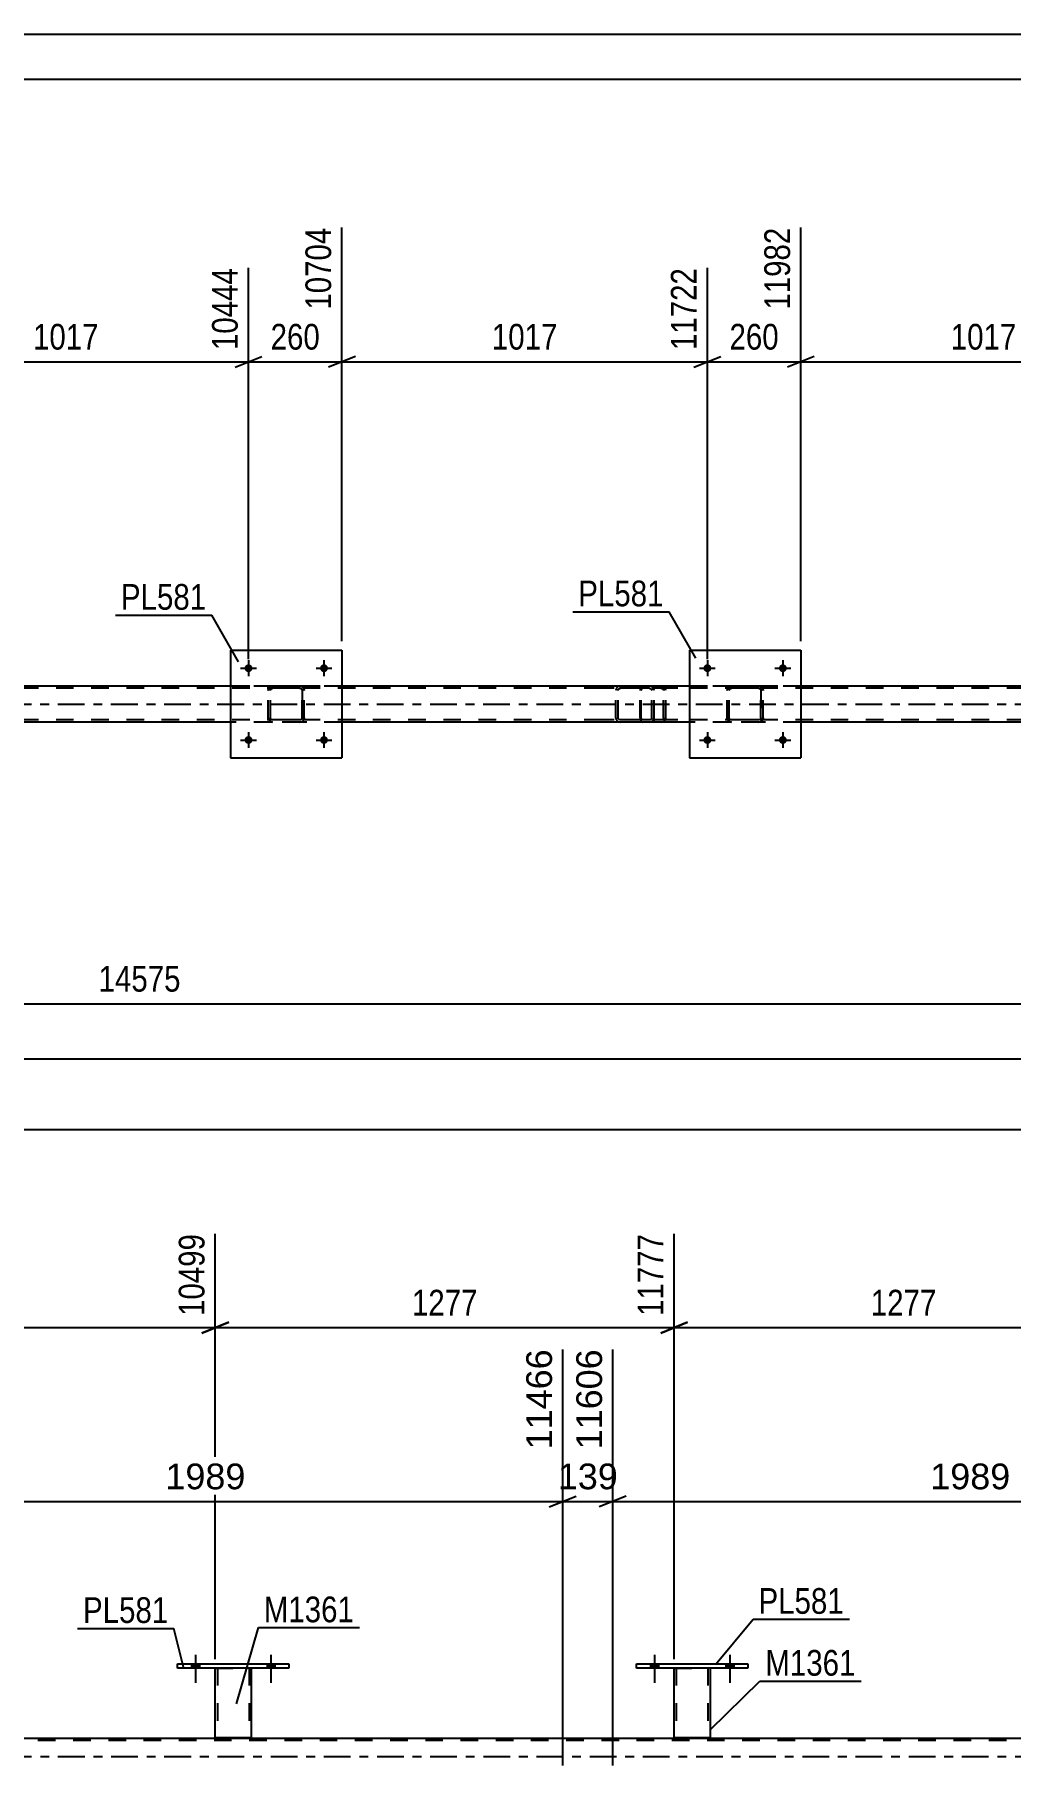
# Model space of a CAD drawing. Header units: millimetres. Extents: x -111 to 730, y -402 to 192.
# Drawn here: x 381.3 to 489.9, y -1 to 191.7 of the extents above; entities that cross this region are included whole.
import ezdxf

# ---------------------------------------------------------------- set-up
doc = ezdxf.new("R2010")
doc.units = ezdxf.units.MM
doc.linetypes.add('DXK_LINE_DOT2', pattern=[3.9198, 1.9599, -1.9599])
doc.linetypes.add('DXK_LINE_DOT3', pattern=[5.9187, 2.979, -0.9799, 0.9799, -0.9799])
doc.styles.add('Arial', font='ARIAL.TTF', dxfattribs={"height": 0.2})
doc.styles.add('Arial Narrow', font='ARIALN.TTF', dxfattribs={"height": 0.2})

# ---------------------------------------------------------------- blocks, each defined once
blk = doc.blocks.new('Unknown-200059755-1133')
at = {"color": 5, "linetype": 'Continuous'}
for p, q in [((730.15, 191.75), (-110.85, 191.75)), ((725.15, 186.75), (-105.85, 186.75))]:
    blk.add_line(p, q, dxfattribs=at)
blk = doc.blocks.new('Part-200059755-6737 - 6667')
at = {"color": 2, "linetype": 'Continuous'}
for p, q in [((403.07, 123.19), (403.07, 111.19)), ((403.07, 123.19), (415.47, 123.19)), ((415.47, 123.19), (415.47, 111.19)), ((403.07, 111.19), (415.47, 111.19))]:
    blk.add_line(p, q, dxfattribs=at)
blk = doc.blocks.new('Part-200059755-6738 - 6667')
at = {"color": 7, "linetype": 'DXK_LINE_DOT2'}
for p, q in [((407.27, 118.71), (407.31, 118.89)), ((407.31, 118.89), (407.27, 118.71)), ((407.27, 115.67), (407.27, 118.71)), ((407.27, 115.67), (407.27, 118.71)), ((407.51, 118.71), (407.53, 118.8)), ((407.51, 115.67), (407.51, 118.71)), ((407.51, 115.67), (407.51, 118.71)), ((407.53, 118.8), (407.58, 118.88)), ((407.57, 119.15), (407.75, 119.19)), ((407.75, 119.19), (407.57, 119.15)), ((407.58, 118.88), (407.66, 118.93)), ((407.66, 118.93), (407.75, 118.95)), ((410.79, 119.19), (407.75, 119.19)), ((410.79, 118.95), (407.75, 118.95)), ((410.79, 119.19), (410.98, 119.15)), ((410.98, 119.15), (410.79, 119.19)), ((410.79, 118.95), (410.88, 118.93)), ((410.88, 118.93), (410.96, 118.88)), ((410.96, 118.88), (411.01, 118.8)), ((411.01, 118.8), (411.03, 118.71)), ((411.03, 115.67), (411.03, 118.71)), ((411.03, 118.71), (411.03, 115.67)), ((411.24, 118.89), (411.27, 118.71)), ((411.27, 118.71), (411.24, 118.89)), ((411.27, 115.67), (411.27, 118.71)), ((411.27, 115.67), (411.27, 118.71)), ((407.31, 115.48), (407.27, 115.67)), ((407.27, 115.67), (407.31, 115.48)), ((407.53, 115.57), (407.51, 115.67)), ((411.03, 115.67), (411.01, 115.57)), ((411.27, 115.67), (411.24, 115.48)), ((411.24, 115.48), (411.27, 115.67)), ((407.58, 115.5), (407.53, 115.57)), ((407.75, 115.19), (407.57, 115.22)), ((407.57, 115.22), (407.75, 115.19)), ((407.66, 115.44), (407.58, 115.5)), ((407.75, 115.43), (407.66, 115.44)), ((410.79, 115.43), (407.75, 115.43)), ((410.79, 115.19), (407.75, 115.19)), ((410.88, 115.44), (410.79, 115.43)), ((410.98, 115.22), (410.79, 115.19)), ((410.79, 115.19), (410.98, 115.22)), ((410.96, 115.5), (410.88, 115.44)), ((411.01, 115.57), (410.96, 115.5))]:
    blk.add_line(p, q, dxfattribs=at)
at = {"color": 7, "linetype": 'DXK_LINE_DOT3'}
blk.add_line((409.27, 117.19), (409.27, 117.19), dxfattribs=at)
at = {"color": 7, "linetype": 'DXK_LINE_DOT2'}
for centre, start, end in [((407.75, 118.71), 112.5, 157.5), ((407.75, 118.71), 112.5, 157.5), ((410.79, 118.71), 22.5, 67.5), ((410.79, 118.71), 22.5, 67.5), ((407.75, 115.67), 202.5, 247.5), ((407.75, 115.67), 202.5, 247.5), ((410.79, 115.67), 292.5, 337.5), ((410.79, 115.67), 292.5, 337.5)]:
    blk.add_arc(centre, 0.48, start, end, dxfattribs=at)
blk = doc.blocks.new('Bolt-200059755-6679 - 6667')
at = {"linetype": 'Continuous'}
for points in [[(456.59, 121.19, -1), (455.71, 121.19, -1)], [(464.99, 121.19, -1), (464.11, 121.19, -1)]]:
    blk.add_hatch(color=1, dxfattribs=at).paths.add_polyline_path(points)
at = {"color": 1, "linetype": 'Continuous'}
for p, q in [((456.15, 122.07), (456.15, 120.31)), ((464.55, 122.07), (464.55, 120.31)), ((455.27, 121.19), (457.03, 121.19)), ((463.67, 121.19), (465.43, 121.19))]:
    blk.add_line(p, q, dxfattribs=at)
blk = doc.blocks.new('Bolt-200059755-6680 - 6667')
at = {"linetype": 'Continuous'}
for points in [[(456.59, 113.19, -1), (455.71, 113.19, -1)], [(464.99, 113.19, -1), (464.11, 113.19, -1)]]:
    blk.add_hatch(color=1, dxfattribs=at).paths.add_polyline_path(points)
at = {"color": 1, "linetype": 'Continuous'}
for p, q in [((456.15, 114.07), (456.15, 112.31)), ((464.55, 114.07), (464.55, 112.31)), ((455.27, 113.19), (457.03, 113.19)), ((463.67, 113.19), (465.43, 113.19))]:
    blk.add_line(p, q, dxfattribs=at)
blk = doc.blocks.new('Bolt-200059755-6681 - 6667')
at = {"linetype": 'Continuous'}
for points in [[(405.51, 121.19, -1), (404.63, 121.19, -1)], [(413.91, 121.19, -1), (413.03, 121.19, -1)]]:
    blk.add_hatch(color=1, dxfattribs=at).paths.add_polyline_path(points)
at = {"color": 1, "linetype": 'Continuous'}
for p, q in [((405.07, 122.07), (405.07, 120.31)), ((413.47, 122.07), (413.47, 120.31)), ((404.19, 121.19), (405.95, 121.19)), ((412.59, 121.19), (414.35, 121.19))]:
    blk.add_line(p, q, dxfattribs=at)
blk = doc.blocks.new('Bolt-200059755-6682 - 6667')
at = {"linetype": 'Continuous'}
for points in [[(405.51, 113.19, -1), (404.63, 113.19, -1)], [(413.91, 113.19, -1), (413.03, 113.19, -1)]]:
    blk.add_hatch(color=1, dxfattribs=at).paths.add_polyline_path(points)
at = {"color": 1, "linetype": 'Continuous'}
for p, q in [((405.07, 114.07), (405.07, 112.31)), ((413.47, 114.07), (413.47, 112.31)), ((404.19, 113.19), (405.95, 113.19)), ((412.59, 113.19), (414.35, 113.19))]:
    blk.add_line(p, q, dxfattribs=at)
blk = doc.blocks.new('Part-200059755-6731 - 6667')
at = {"color": 2, "linetype": 'Continuous'}
for p, q in [((454.15, 123.19), (454.15, 111.19)), ((454.15, 123.19), (466.55, 123.19)), ((466.55, 123.19), (466.55, 111.19)), ((454.15, 111.19), (466.55, 111.19))]:
    blk.add_line(p, q, dxfattribs=at)
blk = doc.blocks.new('Part-200059755-6732 - 6667')
at = {"color": 7, "linetype": 'DXK_LINE_DOT2'}
for p, q in [((458.35, 118.71), (458.39, 118.89)), ((458.39, 118.89), (458.35, 118.71)), ((458.35, 115.67), (458.35, 118.71)), ((458.35, 115.67), (458.35, 118.71)), ((458.59, 118.71), (458.61, 118.8)), ((458.59, 115.67), (458.59, 118.71)), ((458.59, 115.67), (458.59, 118.71)), ((458.61, 118.8), (458.66, 118.88)), ((458.65, 119.15), (458.83, 119.19)), ((458.83, 119.19), (458.65, 119.15)), ((458.66, 118.88), (458.74, 118.93)), ((458.74, 118.93), (458.83, 118.95)), ((461.87, 119.19), (458.83, 119.19)), ((461.87, 118.95), (458.83, 118.95)), ((461.87, 119.19), (462.06, 119.15)), ((462.06, 119.15), (461.87, 119.19)), ((461.87, 118.95), (461.96, 118.93)), ((461.96, 118.93), (462.04, 118.88)), ((462.04, 118.88), (462.09, 118.8)), ((462.09, 118.8), (462.11, 118.71)), ((462.11, 115.67), (462.11, 118.71)), ((462.11, 118.71), (462.11, 115.67)), ((462.32, 118.89), (462.35, 118.71)), ((462.35, 118.71), (462.32, 118.89)), ((462.35, 115.67), (462.35, 118.71)), ((462.35, 115.67), (462.35, 118.71)), ((458.39, 115.48), (458.35, 115.67)), ((458.35, 115.67), (458.39, 115.48)), ((458.61, 115.57), (458.59, 115.67)), ((462.11, 115.67), (462.09, 115.57)), ((462.35, 115.67), (462.32, 115.48)), ((462.32, 115.48), (462.35, 115.67)), ((458.66, 115.5), (458.61, 115.57)), ((458.83, 115.19), (458.65, 115.22)), ((458.65, 115.22), (458.83, 115.19)), ((458.74, 115.44), (458.66, 115.5)), ((458.83, 115.43), (458.74, 115.44)), ((461.87, 115.43), (458.83, 115.43)), ((461.87, 115.19), (458.83, 115.19)), ((461.96, 115.44), (461.87, 115.43)), ((462.06, 115.22), (461.87, 115.19)), ((461.87, 115.19), (462.06, 115.22)), ((462.04, 115.5), (461.96, 115.44)), ((462.09, 115.57), (462.04, 115.5))]:
    blk.add_line(p, q, dxfattribs=at)
at = {"color": 7, "linetype": 'DXK_LINE_DOT3'}
blk.add_line((460.35, 117.19), (460.35, 117.19), dxfattribs=at)
at = {"color": 7, "linetype": 'DXK_LINE_DOT2'}
for centre, start, end in [((458.83, 118.71), 112.5, 157.5), ((458.83, 118.71), 112.5, 157.5), ((461.87, 118.71), 22.5, 67.5), ((461.87, 118.71), 22.5, 67.5), ((458.83, 115.67), 202.5, 247.5), ((458.83, 115.67), 202.5, 247.5), ((461.87, 115.67), 292.5, 337.5), ((461.87, 115.67), 292.5, 337.5)]:
    blk.add_arc(centre, 0.48, start, end, dxfattribs=at)
blk = doc.blocks.new('Part-200059755-6800 - 6667')
at = {"color": 7, "linetype": 'DXK_LINE_DOT2'}
for p, q in [((448.68, 118.89), (448.66, 118.71)), ((448.66, 115.67), (448.66, 118.71)), ((448.74, 119.05), (448.68, 118.89)), ((448.83, 119.15), (448.74, 119.05)), ((448.79, 118.71), (448.8, 118.8)), ((448.79, 115.67), (448.79, 118.71)), ((448.8, 118.8), (448.83, 118.88)), ((448.93, 119.19), (448.83, 119.15)), ((448.83, 118.88), (448.88, 118.93)), ((448.88, 118.93), (448.93, 118.95)), ((452.87, 119.19), (448.93, 119.19)), ((452.87, 118.95), (448.93, 118.95)), ((450.21, 119.19), (450.21, 118.95)), ((451.21, 119.15), (451.02, 119.19)), ((451.02, 118.95), (451.12, 118.93)), ((451.12, 118.93), (451.2, 118.88)), ((451.2, 118.88), (451.25, 118.8)), ((451.25, 118.8), (451.27, 118.71)), ((451.27, 115.67), (451.27, 118.71)), ((451.49, 118.88), (451.49, 118.89)), ((451.52, 118.71), (451.49, 118.88)), ((451.52, 115.67), (451.52, 118.71)), ((448.66, 115.67), (448.68, 115.48)), ((448.8, 115.57), (448.79, 115.67)), ((451.27, 115.67), (451.25, 115.57)), ((451.49, 115.48), (451.52, 115.67)), ((448.68, 115.48), (448.74, 115.33)), ((448.74, 115.33), (448.83, 115.22)), ((448.83, 115.5), (448.8, 115.57)), ((448.88, 115.44), (448.83, 115.5)), ((448.83, 115.22), (448.93, 115.19)), ((448.93, 115.43), (448.88, 115.44)), ((452.87, 115.43), (448.93, 115.43)), ((452.87, 115.19), (448.93, 115.19)), ((450.21, 115.19), (450.21, 115.43)), ((451.12, 115.44), (451.02, 115.43)), ((451.02, 115.19), (451.21, 115.22)), ((451.2, 115.5), (451.12, 115.44)), ((451.25, 115.57), (451.2, 115.5))]:
    blk.add_line(p, q, dxfattribs=at)
for centre, start, end in [((451.04, 118.69), 23.8494, 68.8059), ((451.04, 115.68), 291.1941, 336.1506)]:
    blk.add_arc(centre, 0.492, start, end, dxfattribs=at)
blk = doc.blocks.new('Part-200059755-6882 - 6667')
at = {"color": 7, "linetype": 'DXK_LINE_DOT2'}
for p, q in [((636.47, 118.95), (-12.71, 118.95)), ((636.47, 119.19), (-0.89, 119.19)), ((415.47, 119.19), (403.07, 119.19)), ((466.55, 119.19), (454.15, 119.19)), ((636.47, 115.43), (-12.71, 115.43)), ((415.47, 115.19), (403.07, 115.19)), ((466.55, 115.19), (454.15, 115.19))]:
    blk.add_line(p, q, dxfattribs=at)
at = {"color": 2, "linetype": 'Continuous'}
for p, q in [((403.07, 119.19), (364.39, 119.19)), ((454.15, 119.19), (415.47, 119.19)), ((505.23, 119.19), (466.55, 119.19)), ((403.07, 115.19), (364.39, 115.19)), ((454.15, 115.19), (415.47, 115.19)), ((505.23, 115.19), (466.55, 115.19))]:
    blk.add_line(p, q, dxfattribs=at)
at = {"color": 7, "linetype": 'DXK_LINE_DOT3'}
blk.add_line((-12.71, 117.19), (636.47, 117.19), dxfattribs=at)
blk = doc.blocks.new('Part-200059755-6902 - 6667')
at = {"color": 7, "linetype": 'DXK_LINE_DOT2'}
for p, q in [((449.7, 119.19), (444.3, 119.19)), ((449.7, 118.95), (444.3, 118.95)), ((445.99, 118.88), (445.95, 118.71)), ((445.95, 115.67), (445.95, 118.71)), ((445.99, 118.89), (445.99, 118.88)), ((446.2, 118.71), (446.22, 118.8)), ((446.2, 115.67), (446.2, 118.71)), ((446.22, 118.8), (446.28, 118.88)), ((446.46, 119.19), (446.26, 119.15)), ((446.28, 118.88), (446.36, 118.93)), ((446.36, 118.93), (446.46, 118.95)), ((449.89, 119.15), (449.7, 119.19)), ((449.7, 118.95), (449.79, 118.93)), ((449.79, 118.93), (449.88, 118.88)), ((449.88, 118.88), (449.93, 118.8)), ((449.93, 118.8), (449.95, 118.71)), ((449.95, 115.67), (449.95, 118.71)), ((450.17, 118.88), (450.17, 118.89)), ((450.21, 118.71), (450.17, 118.88)), ((450.21, 115.67), (450.21, 118.71)), ((445.95, 115.67), (445.99, 115.48)), ((446.22, 115.57), (446.2, 115.67)), ((449.95, 115.67), (449.93, 115.57)), ((450.17, 115.48), (450.21, 115.67)), ((449.7, 115.43), (444.3, 115.43)), ((449.7, 115.19), (444.3, 115.19)), ((446.28, 115.5), (446.22, 115.57)), ((446.26, 115.22), (446.46, 115.19)), ((446.36, 115.44), (446.28, 115.5)), ((446.46, 115.43), (446.36, 115.44)), ((449.79, 115.44), (449.7, 115.43)), ((449.7, 115.19), (449.89, 115.22)), ((449.88, 115.5), (449.79, 115.44)), ((449.93, 115.57), (449.88, 115.5))]:
    blk.add_line(p, q, dxfattribs=at)
for centre, start, end in [((446.44, 118.69), 110.7583, 155.68), ((449.71, 118.69), 24.32, 69.2417), ((446.44, 115.69), 204.32, 249.2417), ((449.71, 115.69), 290.7583, 335.68)]:
    blk.add_arc(centre, 0.496, start, end, dxfattribs=at)
blk = doc.blocks.new('Part-200059755-4703 - 4566')
at = {"color": 2, "linetype": 'Continuous'}
for p, q in [((401.37, 2.07), (401.37, 9.84)), ((405.37, 9.84), (405.37, 2.07)), ((405.34, 2.07), (401.37, 2.07)), ((405.37, 2.07), (405.34, 2.07))]:
    blk.add_line(p, q, dxfattribs=at)
at = {"color": 7, "linetype": 'DXK_LINE_DOT2'}
for p, q in [((401.37, 9.84), (405.37, 9.84)), ((401.37, 9.84), (401.37, 9.84)), ((401.37, 9.84), (401.37, 9.84)), ((401.61, 9.84), (401.61, 2.07)), ((405.13, 9.84), (405.13, 2.07)), ((405.37, 9.84), (405.37, 9.84)), ((405.37, 9.84), (405.37, 9.84)), ((405.11, 2.07), (405.13, 2.07))]:
    blk.add_line(p, q, dxfattribs=at)
blk = doc.blocks.new('Part-200059755-4698 - 4566')
at = {"color": 2, "linetype": 'Continuous'}
for p, q in [((397.17, 9.84), (397.17, 10.32)), ((397.17, 10.32), (409.57, 10.32)), ((409.57, 9.84), (397.17, 9.84)), ((409.57, 10.32), (409.57, 9.84))]:
    blk.add_line(p, q, dxfattribs=at)
blk = doc.blocks.new('Part-200059755-4688 - 4566')
at = {"color": 2, "linetype": 'Continuous'}
for p, q in [((448.25, 9.84), (448.25, 10.32)), ((448.25, 10.32), (460.65, 10.32)), ((460.65, 9.84), (448.25, 9.84)), ((460.65, 10.32), (460.65, 9.84))]:
    blk.add_line(p, q, dxfattribs=at)
blk = doc.blocks.new('Bolt-200059755-4578 - 4566')
at = {"linetype": 'Continuous'}
for points in [[(449.81, 9.84), (450.69, 9.84), (450.69, 10.32), (449.81, 10.32)], [(458.21, 9.84), (459.09, 9.84), (459.09, 10.32), (458.21, 10.32)]]:
    blk.add_hatch(color=1, dxfattribs=at).paths.add_polyline_path(points)
at = {"color": 1, "linetype": 'Continuous'}
for p, q in [((449.81, 10.32), (449.81, 9.84)), ((450.25, 11.32), (450.25, 8.2)), ((450.69, 10.32), (450.69, 9.84)), ((458.21, 10.32), (458.21, 9.84)), ((458.65, 11.32), (458.65, 8.2)), ((459.09, 10.32), (459.09, 9.84))]:
    blk.add_line(p, q, dxfattribs=at)
blk = doc.blocks.new('Bolt-200059755-4579 - 4566')
at = {"linetype": 'Continuous'}
for points in [[(449.81, 9.84), (450.69, 9.84), (450.69, 10.32), (449.81, 10.32)], [(458.21, 9.84), (459.09, 9.84), (459.09, 10.32), (458.21, 10.32)]]:
    blk.add_hatch(color=1, dxfattribs=at).paths.add_polyline_path(points)
at = {"color": 1, "linetype": 'Continuous'}
for p, q in [((449.81, 10.32), (449.81, 9.84)), ((450.25, 11.32), (450.25, 8.2)), ((450.69, 10.32), (450.69, 9.84)), ((458.21, 10.32), (458.21, 9.84)), ((458.65, 11.32), (458.65, 8.2)), ((459.09, 10.32), (459.09, 9.84))]:
    blk.add_line(p, q, dxfattribs=at)
blk = doc.blocks.new('Bolt-200059755-4580 - 4566')
at = {"linetype": 'Continuous'}
for points in [[(398.73, 9.84), (399.61, 9.84), (399.61, 10.32), (398.73, 10.32)], [(407.13, 9.84), (408.01, 9.84), (408.01, 10.32), (407.13, 10.32)]]:
    blk.add_hatch(color=1, dxfattribs=at).paths.add_polyline_path(points)
at = {"color": 1, "linetype": 'Continuous'}
for p, q in [((398.73, 10.32), (398.73, 9.84)), ((399.17, 11.32), (399.17, 8.2)), ((399.61, 10.32), (399.61, 9.84)), ((407.13, 10.32), (407.13, 9.84)), ((407.57, 11.32), (407.57, 8.2)), ((408.01, 10.32), (408.01, 9.84))]:
    blk.add_line(p, q, dxfattribs=at)
blk = doc.blocks.new('Bolt-200059755-4581 - 4566')
at = {"linetype": 'Continuous'}
for points in [[(398.73, 9.84), (399.61, 9.84), (399.61, 10.32), (398.73, 10.32)], [(407.13, 9.84), (408.01, 9.84), (408.01, 10.32), (407.13, 10.32)]]:
    blk.add_hatch(color=1, dxfattribs=at).paths.add_polyline_path(points)
at = {"color": 1, "linetype": 'Continuous'}
for p, q in [((398.73, 10.32), (398.73, 9.84)), ((399.17, 11.32), (399.17, 8.2)), ((399.61, 10.32), (399.61, 9.84)), ((407.13, 10.32), (407.13, 9.84)), ((407.57, 11.32), (407.57, 8.2)), ((408.01, 10.32), (408.01, 9.84))]:
    blk.add_line(p, q, dxfattribs=at)
blk = doc.blocks.new('Part-200059755-4693 - 4566')
at = {"color": 2, "linetype": 'Continuous'}
for p, q in [((452.45, 2.07), (452.45, 9.84)), ((456.45, 9.84), (456.45, 2.07)), ((456.42, 2.07), (452.45, 2.07)), ((456.45, 2.07), (456.42, 2.07))]:
    blk.add_line(p, q, dxfattribs=at)
at = {"color": 7, "linetype": 'DXK_LINE_DOT2'}
for p, q in [((452.45, 9.84), (456.45, 9.84)), ((452.45, 9.84), (452.45, 9.84)), ((452.45, 9.84), (452.45, 9.84)), ((452.69, 9.84), (452.69, 2.07)), ((456.21, 9.84), (456.21, 2.07)), ((456.45, 9.84), (456.45, 9.84)), ((456.45, 9.84), (456.45, 9.84)), ((456.19, 2.07), (456.21, 2.07))]:
    blk.add_line(p, q, dxfattribs=at)
blk = doc.blocks.new('Part-200059755-4829 - 4566')
at = {"color": 2, "linetype": 'Continuous'}
blk.add_line((681.5, 2), (105.13, 2), dxfattribs=at)
at = {"color": 7, "linetype": 'DXK_LINE_DOT2'}
blk.add_line((681.5, 1.76), (-18.61, 1.76), dxfattribs=at)
at = {"color": 7, "linetype": 'DXK_LINE_DOT3'}
blk.add_line((-18.61, 0), (681.5, 0), dxfattribs=at)
blk = doc.blocks.new('StraightDimension-200059755-17745 - 6667')
at = {"color": 7, "linetype": 'Continuous'}
for p, q in [((415.47, 124.19), (415.47, 170.26)), ((405.07, 122.19), (405.07, 165.76)), ((403.57, 154.72), (406.57, 155.92)), ((405.07, 155.32), (415.47, 155.32)), ((416.97, 155.92), (413.97, 154.72))]:
    blk.add_line(p, q, dxfattribs=at)
at = {"color": 0}
blk.add_wipeout([(413.61, 156.07), (413.61, 160.27), (406.93, 160.27), (406.93, 156.07)], dxfattribs=at)
at = {"color": 0, "linetype": 'Continuous'}
blk.add_wipeout([(414.87, 170.86), (410.67, 170.86), (410.67, 160.52), (414.87, 160.52)], dxfattribs=at)
at = {"color": 3, "linetype": 'Continuous', "style": 'Arial Narrow'}
blk.add_text('10704', height=2.863, rotation=90.0002, dxfattribs=at).set_placement((414.27, 161.12))
at = {"color": 3, "style": 'Arial Narrow'}
blk.add_text('260', height=2.863, dxfattribs=at).set_placement((407.53, 156.67))
blk = doc.blocks.new('StraightDimension-200059755-17743 - 6667')
at = {"color": 7, "linetype": 'Continuous'}
for p, q in [((466.55, 124.19), (466.55, 170.26)), ((456.15, 122.19), (456.15, 165.76)), ((454.65, 154.72), (457.65, 155.92)), ((456.15, 155.32), (466.55, 155.32)), ((468.05, 155.92), (465.05, 154.72))]:
    blk.add_line(p, q, dxfattribs=at)
at = {"color": 0}
blk.add_wipeout([(464.69, 156.07), (464.69, 160.27), (458.01, 160.27), (458.01, 156.07)], dxfattribs=at)
at = {"color": 0, "linetype": 'Continuous'}
blk.add_wipeout([(465.95, 170.86), (461.75, 170.86), (461.75, 160.52), (465.95, 160.52)], dxfattribs=at)
at = {"color": 3, "linetype": 'Continuous', "style": 'Arial Narrow'}
blk.add_text('11982', height=2.863, rotation=90.0002, dxfattribs=at).set_placement((465.35, 161.12))
at = {"color": 3, "style": 'Arial Narrow'}
blk.add_text('260', height=2.863, dxfattribs=at).set_placement((458.61, 156.67))
blk = doc.blocks.new('StraightDimension-200059755-7216 - 6667')
at = {"color": 7, "linetype": 'Continuous'}
blk.add_line((-13.35, 69.82), (681.5, 69.82), dxfattribs=at)
blk = doc.blocks.new('StraightDimension-200059755-7362 - 6667')
at = {"color": 7, "linetype": 'Continuous'}
blk.add_line((104.41, 83.82), (681.5, 83.82), dxfattribs=at)
at = {"color": 0}
blk.add_wipeout([(398.12, 84.57), (398.12, 88.77), (387.78, 88.77), (387.78, 84.57)], dxfattribs=at)
at = {"color": 3, "style": 'Arial Narrow'}
blk.add_text('14575', height=2.863, dxfattribs=at).set_placement((388.38, 85.17))
blk = doc.blocks.new('StraightDimension-200059755-11274 - 6667')
at = {"color": 7, "linetype": 'Continuous'}
blk.add_line((-12.71, 77.7), (681.5, 77.7), dxfattribs=at)
blk = doc.blocks.new('StraightDimension-200059755-17742 - 6667')
at = {"color": 7, "linetype": 'Continuous'}
for p, q in [((466.55, 124.19), (466.55, 170.26)), ((507.23, 122.19), (507.23, 165.76)), ((468.05, 155.92), (465.05, 154.72)), ((466.55, 155.32), (507.23, 155.32)), ((505.73, 154.72), (508.73, 155.92))]:
    blk.add_line(p, q, dxfattribs=at)
at = {"color": 0, "linetype": 'Continuous'}
blk.add_wipeout([(506.63, 166.36), (502.43, 166.36), (502.43, 156.02), (506.63, 156.02)], dxfattribs=at)
at = {"color": 0}
blk.add_wipeout([(491.15, 156.07), (491.15, 160.27), (482.64, 160.27), (482.64, 156.07)], dxfattribs=at)
at = {"color": 3, "linetype": 'Continuous', "style": 'Arial Narrow'}
blk.add_text('12999', height=2.863, rotation=90.0002, dxfattribs=at).set_placement((506.03, 156.62))
at = {"color": 3, "style": 'Arial Narrow'}
blk.add_text('1017', height=2.863, dxfattribs=at).set_placement((483.24, 156.67))
blk = doc.blocks.new('StraightDimension-200059755-17744 - 6667')
at = {"color": 7, "linetype": 'Continuous'}
for p, q in [((415.47, 124.19), (415.47, 170.26)), ((456.15, 122.19), (456.15, 165.76)), ((416.97, 155.92), (413.97, 154.72)), ((415.47, 155.32), (456.15, 155.32)), ((454.65, 154.72), (457.65, 155.92))]:
    blk.add_line(p, q, dxfattribs=at)
at = {"color": 0, "linetype": 'Continuous'}
blk.add_wipeout([(455.55, 166.36), (451.35, 166.36), (451.35, 156.02), (455.55, 156.02)], dxfattribs=at)
at = {"color": 0}
blk.add_wipeout([(440.07, 156.07), (440.07, 160.27), (431.56, 160.27), (431.56, 156.07)], dxfattribs=at)
at = {"color": 3, "linetype": 'Continuous', "style": 'Arial Narrow'}
blk.add_text('11722', height=2.863, rotation=90.0002, dxfattribs=at).set_placement((454.95, 156.62))
at = {"color": 3, "style": 'Arial Narrow'}
blk.add_text('1017', height=2.863, dxfattribs=at).set_placement((432.16, 156.67))
blk = doc.blocks.new('StraightDimension-200059755-17746 - 6667')
at = {"color": 7, "linetype": 'Continuous'}
for p, q in [((364.39, 124.19), (364.39, 168.43)), ((405.07, 122.19), (405.07, 165.76)), ((365.89, 155.92), (362.89, 154.72)), ((364.39, 155.32), (405.07, 155.32)), ((403.57, 154.72), (406.57, 155.92))]:
    blk.add_line(p, q, dxfattribs=at)
at = {"color": 0, "linetype": 'Continuous'}
blk.add_wipeout([(404.47, 166.36), (400.27, 166.36), (400.27, 156.02), (404.47, 156.02)], dxfattribs=at)
at = {"color": 0}
blk.add_wipeout([(388.99, 156.07), (388.99, 160.27), (380.48, 160.27), (380.48, 156.07)], dxfattribs=at)
at = {"color": 3, "linetype": 'Continuous', "style": 'Arial Narrow'}
blk.add_text('10444', height=2.863, rotation=90.0002, dxfattribs=at).set_placement((403.87, 156.62))
at = {"color": 3, "style": 'Arial Narrow'}
blk.add_text('1017', height=2.863, dxfattribs=at).set_placement((381.08, 156.67))
blk = doc.blocks.new('StraightDimension-200059755-10498 - 4566')
at = {"color": 7, "linetype": 'Continuous'}
for p, q in [((452.45, 10.84), (452.45, 58.19)), ((503.53, 10.84), (503.53, 58.19)), ((453.95, 48.35), (450.95, 47.15)), ((502.03, 47.15), (505.03, 48.35)), ((452.45, 47.75), (503.53, 47.75))]:
    blk.add_line(p, q, dxfattribs=at)
at = {"color": 0, "linetype": 'Continuous'}
blk.add_wipeout([(502.93, 58.79), (498.73, 58.79), (498.73, 48.45), (502.93, 48.45)], dxfattribs=at)
at = {"color": 0}
blk.add_wipeout([(482.25, 48.5), (482.25, 52.7), (473.74, 52.7), (473.74, 48.5)], dxfattribs=at)
at = {"color": 3, "linetype": 'Continuous', "style": 'Arial Narrow'}
blk.add_text('13054', height=2.863, rotation=90.0002, dxfattribs=at).set_placement((502.33, 49.05))
at = {"color": 3, "style": 'Arial Narrow'}
blk.add_text('1277', height=2.863, dxfattribs=at).set_placement((474.34, 49.1))
blk = doc.blocks.new('StraightDimension-200059755-10500 - 4566')
at = {"color": 7, "linetype": 'Continuous'}
for p, q in [((401.37, 10.84), (401.37, 58.19)), ((350.29, 10.84), (350.29, 56.36)), ((351.79, 48.35), (348.79, 47.15)), ((399.87, 47.15), (402.87, 48.35)), ((350.29, 47.75), (401.37, 47.75))]:
    blk.add_line(p, q, dxfattribs=at)
at = {"color": 0, "linetype": 'Continuous'}
blk.add_wipeout([(400.77, 58.79), (396.57, 58.79), (396.57, 48.45), (400.77, 48.45)], dxfattribs=at)
at = {"color": 0}
blk.add_wipeout([(380.09, 48.5), (380.09, 52.7), (371.58, 52.7), (371.58, 48.5)], dxfattribs=at)
at = {"color": 3, "linetype": 'Continuous', "style": 'Arial Narrow'}
blk.add_text('10499', height=2.863, rotation=90.0002, dxfattribs=at).set_placement((400.17, 49.05))
at = {"color": 3, "style": 'Arial Narrow'}
blk.add_text('1277', height=2.863, dxfattribs=at).set_placement((372.18, 49.1))
blk = doc.blocks.new('StraightDimension-200059755-16068 - 4566')
at = {"color": 7, "linetype": 'Continuous'}
for p, q in [((440.05, -1), (440.05, 45.32)), ((445.62, -1), (445.62, 45.32)), ((438.55, 27.8), (441.55, 29)), ((447.12, 29), (444.12, 27.8)), ((440.05, 28.4), (445.62, 28.4))]:
    blk.add_line(p, q, dxfattribs=at)
at = {"color": 0}
blk.add_wipeout([(446.77, 29.15), (446.77, 33.35), (438.9, 33.35), (438.9, 29.15)], dxfattribs=at)
at = {"color": 0, "linetype": 'Continuous'}
blk.add_wipeout([(445.02, 45.92), (440.82, 45.92), (440.82, 33.6), (445.02, 33.6)], dxfattribs=at)
at = {"color": 3, "linetype": 'Continuous', "style": 'Arial'}
blk.add_text('11606', height=2.865, rotation=90.0002, dxfattribs=at).set_placement((444.42, 34.2))
at = {"color": 3, "style": 'Arial'}
blk.add_text('139', height=2.865, dxfattribs=at).set_placement((439.5, 29.75))
blk = doc.blocks.new('StraightDimension-200059755-10499 - 4566')
at = {"color": 7, "linetype": 'Continuous'}
for p, q in [((401.37, 10.84), (401.37, 58.19)), ((452.45, 10.84), (452.45, 58.19)), ((402.87, 48.35), (399.87, 47.15)), ((450.95, 47.15), (453.95, 48.35)), ((401.37, 47.75), (452.45, 47.75))]:
    blk.add_line(p, q, dxfattribs=at)
at = {"color": 0, "linetype": 'Continuous'}
blk.add_wipeout([(451.85, 58.79), (447.65, 58.79), (447.65, 48.45), (451.85, 48.45)], dxfattribs=at)
at = {"color": 0}
blk.add_wipeout([(431.17, 48.5), (431.17, 52.7), (422.66, 52.7), (422.66, 48.5)], dxfattribs=at)
at = {"color": 3, "linetype": 'Continuous', "style": 'Arial Narrow'}
blk.add_text('11777', height=2.863, rotation=90.0002, dxfattribs=at).set_placement((451.25, 49.05))
at = {"color": 3, "style": 'Arial Narrow'}
blk.add_text('1277', height=2.863, dxfattribs=at).set_placement((423.26, 49.1))
blk = doc.blocks.new('StraightDimension-200059755-16067 - 4566')
at = {"color": 7, "linetype": 'Continuous'}
for p, q in [((445.62, -1), (445.62, 45.32)), ((525.18, -1), (525.18, 45.32)), ((447.12, 29), (444.12, 27.8)), ((523.68, 27.8), (526.68, 29)), ((445.62, 28.4), (525.18, 28.4))]:
    blk.add_line(p, q, dxfattribs=at)
at = {"color": 0, "linetype": 'Continuous'}
blk.add_wipeout([(524.58, 45.92), (520.38, 45.92), (520.38, 33.6), (524.58, 33.6)], dxfattribs=at)
at = {"color": 0}
blk.add_wipeout([(490.45, 29.15), (490.45, 33.35), (480.36, 33.35), (480.36, 29.15)], dxfattribs=at)
at = {"color": 3, "linetype": 'Continuous', "style": 'Arial'}
blk.add_text('13595', height=2.865, rotation=90.0002, dxfattribs=at).set_placement((523.98, 34.2))
at = {"color": 3, "style": 'Arial'}
blk.add_text('1989', height=2.865, dxfattribs=at).set_placement((480.96, 29.75))
blk = doc.blocks.new('StraightDimension-200059755-16069 - 4566')
at = {"color": 7, "linetype": 'Continuous'}
for p, q in [((440.05, -1), (440.05, 45.32)), ((360.49, -1), (360.49, 43.09)), ((361.99, 29), (358.99, 27.8)), ((438.55, 27.8), (441.55, 29)), ((360.49, 28.4), (440.05, 28.4))]:
    blk.add_line(p, q, dxfattribs=at)
at = {"color": 0, "linetype": 'Continuous'}
blk.add_wipeout([(439.45, 45.92), (435.25, 45.92), (435.25, 33.6), (439.45, 33.6)], dxfattribs=at)
at = {"color": 0}
blk.add_wipeout([(405.32, 29.15), (405.32, 33.35), (395.22, 33.35), (395.22, 29.15)], dxfattribs=at)
at = {"color": 3, "linetype": 'Continuous', "style": 'Arial'}
blk.add_text('11466', height=2.865, rotation=90.0002, dxfattribs=at).set_placement((438.85, 34.2))
at = {"color": 3, "style": 'Arial'}
blk.add_text('1989', height=2.865, dxfattribs=at).set_placement((395.82, 29.75))
blk = doc.blocks.new('Mark-200059755-6733 - 6667')
at = {"color": 0}
blk.add_wipeout([(400.37, 127.7), (400.37, 130.7), (390.87, 130.7), (390.87, 127.7)], dxfattribs=at)
blk.add_wipeout([(400.37, 127.7), (400.37, 130.7), (390.87, 130.7), (390.87, 127.7)], dxfattribs=at)
at = {"color": 30, "linetype": 'Continuous'}
for p in [(390.27, 127.1), (403.97, 121.91)]:
    blk.add_line(p, (400.97, 127.1), dxfattribs=at)
at = {"color": 3, "style": 'Arial Narrow'}
blk.add_text('PL581', height=2.863, dxfattribs=at).set_placement((390.87, 127.7))
blk = doc.blocks.new('Mark-200059755-6727 - 6667')
at = {"color": 0}
blk.add_wipeout([(451.28, 128.08), (451.28, 131.08), (441.78, 131.08), (441.78, 128.08)], dxfattribs=at)
blk.add_wipeout([(451.28, 128.08), (451.28, 131.08), (441.78, 131.08), (441.78, 128.08)], dxfattribs=at)
at = {"color": 30, "linetype": 'Continuous'}
for p in [(441.18, 127.48), (454.88, 122.29)]:
    blk.add_line(p, (451.88, 127.48), dxfattribs=at)
at = {"color": 3, "style": 'Arial Narrow'}
blk.add_text('PL581', height=2.863, dxfattribs=at).set_placement((441.78, 128.08))
blk = doc.blocks.new('Mark-200059755-4684 - 4566')
at = {"color": 0}
blk.add_wipeout([(471.35, 15.88), (471.35, 18.88), (461.84, 18.88), (461.84, 15.88)], dxfattribs=at)
blk.add_wipeout([(471.35, 15.88), (471.35, 18.88), (461.84, 18.88), (461.84, 15.88)], dxfattribs=at)
at = {"color": 30, "linetype": 'Continuous'}
for p, q in [((457.05, 10.25), (461.24, 15.28)), ((461.24, 15.28), (471.95, 15.28))]:
    blk.add_line(p, q, dxfattribs=at)
at = {"color": 3, "style": 'Arial Narrow'}
blk.add_text('PL581', height=2.863, dxfattribs=at).set_placement((461.84, 15.88))
blk = doc.blocks.new('Mark-200059755-4699 - 4566')
at = {"color": 0}
blk.add_wipeout([(416.82, 14.94), (416.82, 17.94), (406.77, 17.94), (406.77, 14.94)], dxfattribs=at)
blk.add_wipeout([(416.82, 14.94), (416.82, 17.94), (406.77, 17.94), (406.77, 14.94)], dxfattribs=at)
at = {"color": 30, "linetype": 'Continuous'}
for p, q in [((403.73, 5.86), (406.17, 14.34)), ((406.17, 14.34), (417.42, 14.34))]:
    blk.add_line(p, q, dxfattribs=at)
at = {"color": 3, "style": 'Arial Narrow'}
blk.add_text('M1361', height=2.863, dxfattribs=at).set_placement((406.77, 14.94))
blk = doc.blocks.new('Mark-200059755-4689 - 4566')
at = {"color": 0}
blk.add_wipeout([(472.65, 8.99), (472.65, 11.99), (462.6, 11.99), (462.6, 8.99)], dxfattribs=at)
blk.add_wipeout([(472.65, 8.99), (472.65, 11.99), (462.6, 11.99), (462.6, 8.99)], dxfattribs=at)
at = {"color": 30, "linetype": 'Continuous'}
for p, q in [((456.45, 2.95), (462, 8.39)), ((462, 8.39), (473.25, 8.39))]:
    blk.add_line(p, q, dxfattribs=at)
at = {"color": 3, "style": 'Arial Narrow'}
blk.add_text('M1361', height=2.863, dxfattribs=at).set_placement((462.6, 8.99))
blk = doc.blocks.new('Mark-200059755-4694 - 4566')
at = {"color": 0}
blk.add_wipeout([(396.16, 14.86), (396.16, 17.86), (386.65, 17.86), (386.65, 14.86)], dxfattribs=at)
blk.add_wipeout([(396.16, 14.86), (396.16, 17.86), (386.65, 17.86), (386.65, 14.86)], dxfattribs=at)
at = {"color": 30, "linetype": 'Continuous'}
for p in [(386.05, 14.26), (397.84, 9.93)]:
    blk.add_line(p, (396.76, 14.26), dxfattribs=at)
at = {"color": 3, "style": 'Arial Narrow'}
blk.add_text('PL581', height=2.863, dxfattribs=at).set_placement((386.65, 14.86))

msp = doc.modelspace()

# ---------------------------------------------------------------- block references
for name in ['Unknown-200059755-1133', 'Part-200059755-6737 - 6667', 'Bolt-200059755-6681 - 6667', 'Part-200059755-6731 - 6667', 'Bolt-200059755-6679 - 6667', 'Part-200059755-6882 - 6667', 'Part-200059755-6738 - 6667', 'Part-200059755-6902 - 6667', 'Part-200059755-6800 - 6667', 'Part-200059755-6732 - 6667', 'Bolt-200059755-6682 - 6667', 'Bolt-200059755-6680 - 6667', 'Part-200059755-4698 - 4566', 'Bolt-200059755-4580 - 4566', 'Bolt-200059755-4581 - 4566', 'Part-200059755-4703 - 4566', 'Part-200059755-4688 - 4566', 'Bolt-200059755-4578 - 4566', 'Bolt-200059755-4579 - 4566', 'Part-200059755-4693 - 4566', 'Part-200059755-4829 - 4566']:
    msp.add_blockref(name, (0, 0))

# ---------------------------------------------------------------- next in the draw order: block references
for name in ['StraightDimension-200059755-17745 - 6667', 'StraightDimension-200059755-17743 - 6667', 'StraightDimension-200059755-7216 - 6667', 'StraightDimension-200059755-10500 - 4566', 'StraightDimension-200059755-10498 - 4566', 'StraightDimension-200059755-16068 - 4566']:
    msp.add_blockref(name, (0, 0))

# ---------------------------------------------------------------- next in the draw order: block references
for name in ['StraightDimension-200059755-17744 - 6667', 'StraightDimension-200059755-17742 - 6667', 'StraightDimension-200059755-17746 - 6667', 'StraightDimension-200059755-7362 - 6667', 'StraightDimension-200059755-10499 - 4566']:
    msp.add_blockref(name, (0, 0))

# ---------------------------------------------------------------- next in the draw order: block references
for name in ['Mark-200059755-6727 - 6667', 'Mark-200059755-6733 - 6667', 'StraightDimension-200059755-11274 - 6667', 'StraightDimension-200059755-16069 - 4566', 'StraightDimension-200059755-16067 - 4566']:
    msp.add_blockref(name, (0, 0))

# ---------------------------------------------------------------- next in the draw order: block references
for name in ['Mark-200059755-4694 - 4566', 'Mark-200059755-4699 - 4566', 'Mark-200059755-4684 - 4566']:
    msp.add_blockref(name, (0, 0))

# ---------------------------------------------------------------- next in the draw order: block references
msp.add_blockref('Mark-200059755-4689 - 4566', (0, 0))

doc.saveas('drawing.dxf')
